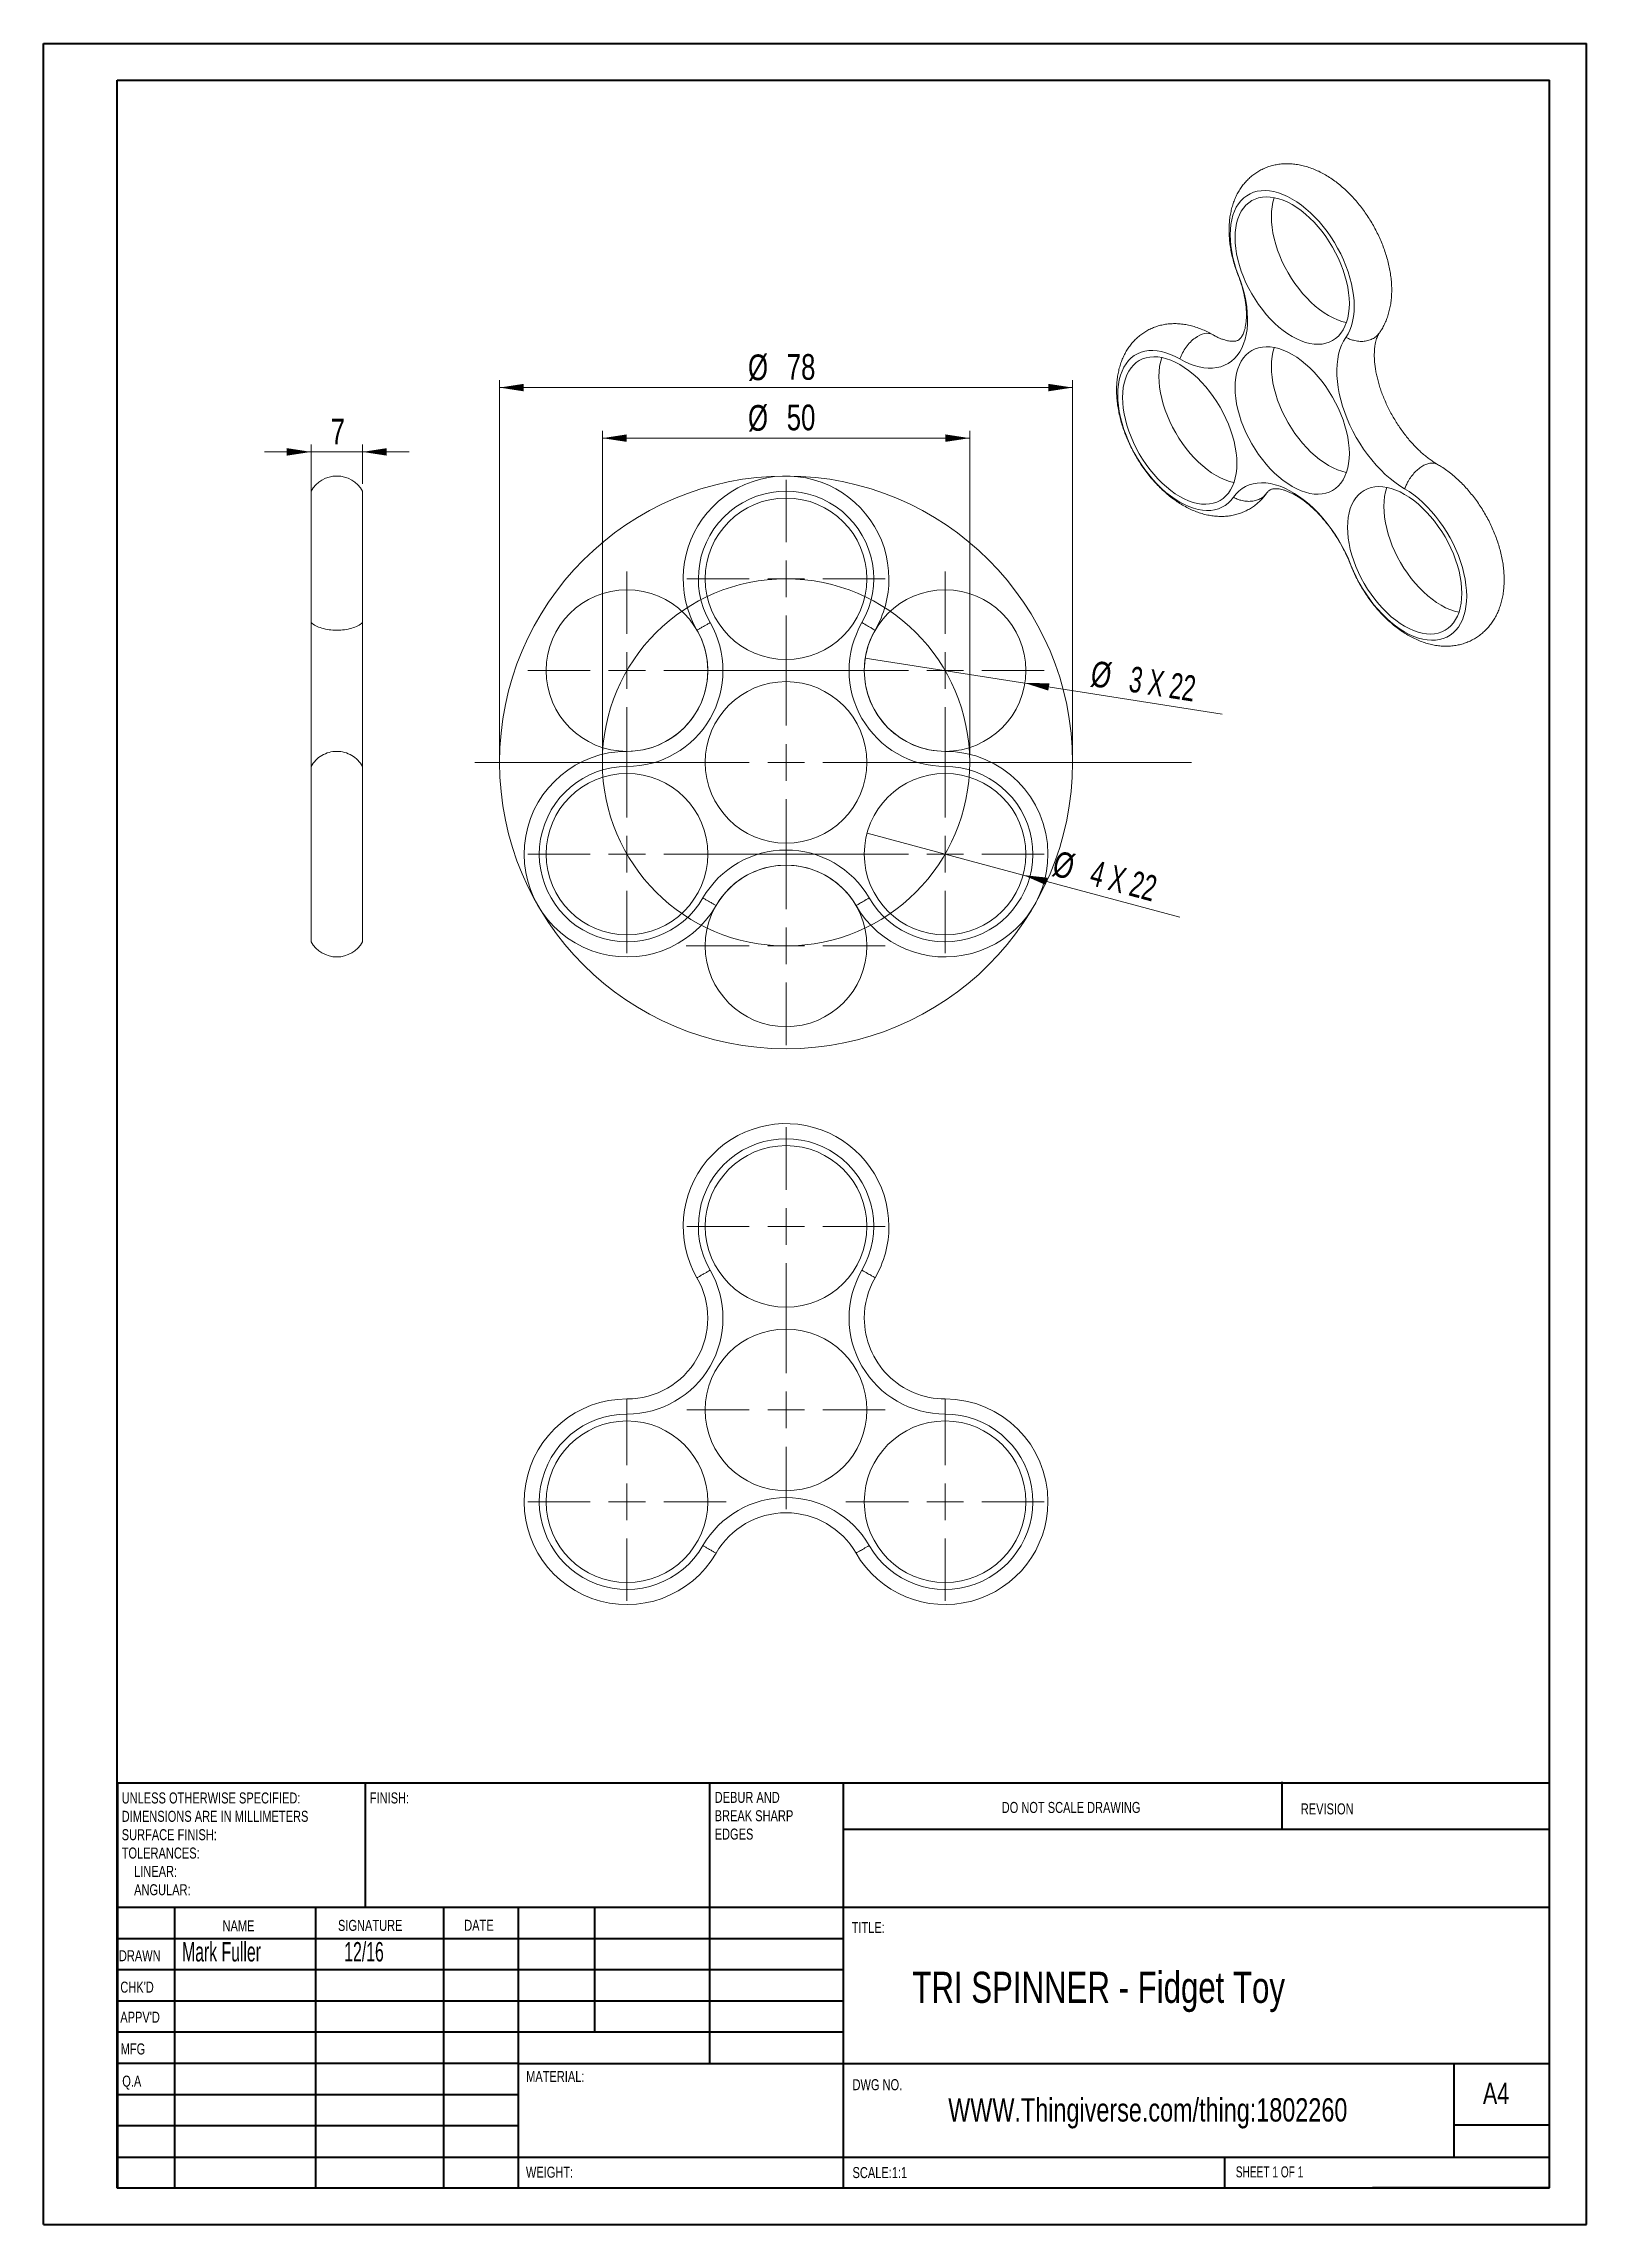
# Model space of a CAD drawing. Header units: millimetres. Extents: x 0 to 210, y 0 to 297.
import ezdxf

# ---------------------------------------------------------------- set-up
doc = ezdxf.new("R2010")
doc.units = ezdxf.units.MM
doc.header["$PDSIZE"] = -1
doc.styles.add('SLDTEXTSTYLE0', font='TXT', dxfattribs={"width": 0.75})
doc.styles.add('SLDTEXTSTYLE1', font='TXT', dxfattribs={"width": 0.6875})
doc.styles.add('SLDTEXTSTYLE2', font='TXT', dxfattribs={"width": 0.607143})
doc.styles.add('SLDTEXTSTYLE3', font='TXT', dxfattribs={"width": 0.666667})
doc.dimstyles.new('SLDDIMSTYLE0', dxfattribs={"dimtxt": 3.5, "dimasz": 3.302, "dimexe": 0, "dimexo": 0.0625, "dimgap": 0.875, "dimtad": 1, "dimrnd": 1e-09, "dimzin": 12, "dimdsep": 46, "dimtxsty": 'SLDTEXTSTYLE0', "dimsah": 1, "dimcen": 0.09, "dimadec": 0, "dimazin": 3, "dimtfac": 1, "dimtofl": 0, "dimtmove": 0, "dimatfit": 3, "dimfxl": 1, "dimfrac": 2, "dimtolj": 1, "dimtzin": 12, "dimarcsym": 0})
doc.dimstyles.new('SLDDIMSTYLE1', dxfattribs={"dimtxt": 3.5, "dimasz": 3.302, "dimexe": 0, "dimexo": 0.0625, "dimgap": 0.875, "dimtad": 1, "dimrnd": 1e-09, "dimzin": 12, "dimdsep": 46, "dimtxsty": 'SLDTEXTSTYLE0', "dimblk1": 'NONE', "dimsah": 1, "dimcen": 0, "dimadec": 0, "dimazin": 3, "dimtfac": 1, "dimtmove": 0, "dimatfit": 3, "dimldrblk": 'NONE', "dimfxl": 1, "dimfrac": 2, "dimtolj": 1, "dimtzin": 12, "dimarcsym": 0})
doc.dimstyles.new('SLDDIMSTYLE2', dxfattribs={"dimtxt": 3.5, "dimasz": 3.302, "dimexe": 0, "dimexo": 0.0625, "dimgap": 0.875, "dimtad": 1, "dimrnd": 1e-09, "dimzin": 12, "dimdsep": 46, "dimtxsty": 'SLDTEXTSTYLE0', "dimsah": 1, "dimcen": 0.09, "dimadec": 0, "dimazin": 3, "dimtfac": 1, "dimtmove": 0, "dimatfit": 0, "dimfxl": 1, "dimfrac": 2, "dimtolj": 1, "dimtzin": 12, "dimarcsym": 0})

# ---------------------------------------------------------------- blocks, each defined once
blk = doc.blocks.new('SW_NOTE_0')
at = {"color": 0, "linetype": 'Continuous', "lineweight": 0, "char_height": 1.5, "attachment_point": 1, "style": 'SLDTEXTSTYLE0'}
for s, insert in [('DEBUR AND', (0, 1.93)), ('BREAK SHARP', (0, -0.57)), ('EDGES', (0, -3.07))]:
    blk.add_mtext(s, dxfattribs=dict(at, insert=insert))
blk = doc.blocks.new('SW_NOTE_1')
at = {"color": 0, "linetype": 'Continuous', "lineweight": 0, "char_height": 1.5, "attachment_point": 1, "style": 'SLDTEXTSTYLE0'}
for s, insert in [('UNLESS OTHERWISE SPECIFIED:', (0, 1.93)), ('DIMENSIONS ARE IN MILLIMETERS', (0, -0.57)), ('TOLERANCES:', (0, -5.57)), ('SURFACE FINISH:', (0, -3.07)), ('LINEAR:', (1.69, -8.07)), ('ANGULAR:', (1.69, -10.57))]:
    blk.add_mtext(s, dxfattribs=dict(at, insert=insert))
blk = doc.blocks.new('_D')
at = {"color": 7, "linetype": 'Continuous', "lineweight": 0}
for p, q in [((76.14, 200.33), (76.14, 244.48)), ((126.14, 200.33), (126.14, 244.48)), ((76.14, 243.48), (126.14, 243.48))]:
    blk.add_line(p, q, dxfattribs=at)
for points in [[(76.14, 243.48), (79.44, 242.98), (79.44, 243.99)], [(126.14, 243.48), (122.83, 243.99), (122.83, 242.98)]]:
    blk.add_solid(points, dxfattribs=at)
at = {"color": 7, "linetype": 'Continuous', "lineweight": 0, "char_height": 3.5, "attachment_point": 1, "style": 'SLDTEXTSTYLE0'}
for s, insert in [('%%c', (95.96, 247.99)), ('50', (101.23, 248.05))]:
    blk.add_mtext(s, dxfattribs=dict(at, insert=insert))
blk = doc.blocks.new('_D_1')
at = {"color": 7, "linetype": 'Continuous', "lineweight": 0}
for p, q in [((62.14, 200.33), (62.14, 251.37)), ((62.14, 250.37), (140.14, 250.37)), ((140.14, 200.33), (140.14, 251.37))]:
    blk.add_line(p, q, dxfattribs=at)
for points in [[(62.14, 250.37), (65.44, 249.86), (65.44, 250.88)], [(140.14, 250.37), (136.83, 250.88), (136.83, 249.86)]]:
    blk.add_solid(points, dxfattribs=at)
at = {"color": 7, "linetype": 'Continuous', "lineweight": 0, "char_height": 3.5, "attachment_point": 1, "style": 'SLDTEXTSTYLE0'}
for s, insert in [('%%c', (95.96, 254.88)), ('78', (101.23, 254.93))]:
    blk.add_mtext(s, dxfattribs=dict(at, insert=insert))
blk = doc.blocks.new('_D_2')
at = {"color": 7, "linetype": 'Continuous', "lineweight": 0}
for q in [(111.92, 213.53), (160.52, 205.91)]:
    blk.add_line((133.65, 210.12), q, dxfattribs=at)
blk.add_solid([(133.65, 210.12), (136.84, 209.11), (137, 210.11)], dxfattribs=at)
at = {"color": 7, "linetype": 'Continuous', "lineweight": 0, "char_height": 3.5, "attachment_point": 1, "rotation": 351.0903}
for s, insert, style in [('%%c', (142.97, 213.22), 'SLDTEXTSTYLE0'), ('3 X 22', (148.2, 212.45), 'SLDTEXTSTYLE3')]:
    blk.add_mtext(s, dxfattribs=dict(at, insert=insert, style=style))
blk = doc.blocks.new('_NONE')
blk = doc.blocks.new('_D_3')
at = {"color": 7, "linetype": 'Continuous', "lineweight": 0}
for q in [(112.16, 189.67), (154.74, 178.26)]:
    blk.add_line((133.41, 183.98), q, dxfattribs=at)
blk.add_solid([(133.41, 183.98), (136.47, 182.64), (136.73, 183.62)], dxfattribs=at)
at = {"color": 7, "linetype": 'Continuous', "lineweight": 0, "char_height": 3.5, "attachment_point": 1, "rotation": 345}
for s, insert, style in [('%%c', (138.07, 187.38), 'SLDTEXTSTYLE0'), ('4 X 22', (143.18, 186.07), 'SLDTEXTSTYLE3')]:
    blk.add_mtext(s, dxfattribs=dict(at, insert=insert, style=style))
blk = doc.blocks.new('SW_CENTERMARKSYMBOL_0')
at = {"color": 0, "linetype": 'Continuous', "lineweight": 0}
for p, q in [((0, 5), (0, 13.5)), ((-5, 0), (-13.5, 0)), ((0, 0), (-2.5, 0)), ((0, 0), (0, 2.5)), ((0, 0), (0, -2.5)), ((0, 0), (2.5, 0)), ((5, 0), (13.5, 0)), ((0, -5), (0, -13.5))]:
    blk.add_line(p, q, dxfattribs=at)
blk = doc.blocks.new('SW_CENTERMARKSYMBOL_1')
at = {"color": 0, "linetype": 'Continuous', "lineweight": 0}
for p, q in [((0, 5), (0, 13.5)), ((-5, 0), (-13.5, 0)), ((0, 0), (-2.5, 0)), ((0, 0), (0, 2.5)), ((0, 0), (0, -2.5)), ((0, 0), (2.5, 0)), ((5, 0), (21.74, 0)), ((0, -5), (0, -13.5))]:
    blk.add_line(p, q, dxfattribs=at)
blk = doc.blocks.new('SW_CENTERMARKSYMBOL_2')
at = {"color": 0, "linetype": 'Continuous', "lineweight": 0}
for p, q in [((0, 5), (0, 13.5)), ((-5, 0), (-42.38, 0)), ((0, 0), (-2.5, 0)), ((0, 0), (0, 2.5)), ((0, 0), (0, -2.5)), ((0, 0), (2.5, 0)), ((5, 0), (55.19, 0)), ((0, -5), (0, -13.5))]:
    blk.add_line(p, q, dxfattribs=at)
blk = doc.blocks.new('SW_CENTERMARKSYMBOL_3')
at = {"color": 0, "linetype": 'Continuous', "lineweight": 0}
for p, q in [((0, 5), (0, 13.5)), ((-5, 0), (-13.5, 0)), ((0, 0), (-2.5, 0)), ((0, 0), (0, 2.5)), ((0, 0), (0, -2.5)), ((0, 0), (2.5, 0)), ((5, 0), (21.63, 0)), ((0, -5), (0, -13.5))]:
    blk.add_line(p, q, dxfattribs=at)
blk = doc.blocks.new('SW_CENTERMARKSYMBOL_4')
at = {"color": 0, "linetype": 'Continuous', "lineweight": 0}
for p, q in [((0, 5), (0, 13.5)), ((-5, 0), (-21.67, 0)), ((0, 0), (-2.5, 0)), ((0, 0), (0, 2.5)), ((0, 0), (0, -2.5)), ((0, 0), (2.5, 0)), ((5, 0), (13.5, 0)), ((0, -5), (0, -13.5))]:
    blk.add_line(p, q, dxfattribs=at)
blk = doc.blocks.new('SW_CENTERMARKSYMBOL_5')
at = {"color": 0, "linetype": 'Continuous', "lineweight": 0}
for p, q in [((0, 5), (0, 13.5)), ((-5, 0), (-13.61, 0)), ((0, 0), (-2.5, 0)), ((0, 0), (0, 2.5)), ((0, 0), (0, -2.5)), ((0, 0), (2.5, 0)), ((5, 0), (13.5, 0)), ((0, -5), (0, -13.5))]:
    blk.add_line(p, q, dxfattribs=at)
blk = doc.blocks.new('SW_CENTERMARKSYMBOL_6')
at = {"color": 0, "linetype": 'Continuous', "lineweight": 0}
for p, q in [((0, 5), (0, 13.5)), ((-5, 0), (-21.79, 0)), ((0, 0), (-2.5, 0)), ((0, 0), (0, 2.5)), ((0, 0), (0, -2.5)), ((0, 0), (2.5, 0)), ((5, 0), (13.5, 0)), ((0, -5), (0, -13.5))]:
    blk.add_line(p, q, dxfattribs=at)
blk = doc.blocks.new('_D_4')
at = {"color": 7, "linetype": 'Continuous', "lineweight": 0}
for p, q in [((36.49, 241.61), (30.14, 241.61)), ((36.49, 236.33), (36.49, 242.61)), ((43.49, 241.61), (36.49, 241.61)), ((43.49, 237.26), (43.49, 242.61)), ((43.49, 241.61), (49.84, 241.61))]:
    blk.add_line(p, q, dxfattribs=at)
for points in [[(36.49, 241.61), (33.18, 242.12), (33.18, 241.1)], [(43.49, 241.61), (46.79, 241.1), (46.79, 242.12)]]:
    blk.add_solid(points, dxfattribs=at)
at = {"color": 7, "linetype": 'Continuous', "lineweight": 0, "insert": (39.14, 246.12), "char_height": 3.5, "attachment_point": 1, "style": 'SLDTEXTSTYLE0'}
blk.add_mtext('7', dxfattribs=at)
blk = doc.blocks.new('SW_CENTERMARKSYMBOL_7')
at = {"color": 0, "linetype": 'Continuous', "lineweight": 0}
for p, q in [((0, 5), (0, 13.5)), ((-5, 0), (-13.5, 0)), ((0, 0), (-2.5, 0)), ((0, 0), (0, 2.5)), ((0, 0), (0, -2.5)), ((0, 0), (2.5, 0)), ((5, 0), (13.5, 0)), ((0, -5), (0, -13.5))]:
    blk.add_line(p, q, dxfattribs=at)
blk = doc.blocks.new('SW_CENTERMARKSYMBOL_8')
at = {"color": 0, "linetype": 'Continuous', "lineweight": 0}
for p, q in [((0, 5), (0, 13.5)), ((-5, 0), (-13.5, 0)), ((0, 0), (-2.5, 0)), ((0, 0), (0, 2.5)), ((0, 0), (0, -2.5)), ((0, 0), (2.5, 0)), ((5, 0), (13.5, 0)), ((0, -5), (0, -13.5))]:
    blk.add_line(p, q, dxfattribs=at)
blk = doc.blocks.new('SW_CENTERMARKSYMBOL_9')
at = {"color": 0, "linetype": 'Continuous', "lineweight": 0}
for p, q in [((0, 5), (0, 13.5)), ((-5, 0), (-13.5, 0)), ((0, 0), (-2.5, 0)), ((0, 0), (0, 2.5)), ((0, 0), (0, -2.5)), ((0, 0), (2.5, 0)), ((5, 0), (13.5, 0)), ((0, -5), (0, -13.5))]:
    blk.add_line(p, q, dxfattribs=at)
blk = doc.blocks.new('SW_CENTERMARKSYMBOL_10')
at = {"color": 0, "linetype": 'Continuous', "lineweight": 0}
for p, q in [((0, 5), (0, 13.5)), ((-5, 0), (-13.5, 0)), ((0, 0), (-2.5, 0)), ((0, 0), (0, 2.5)), ((0, 0), (0, -2.5)), ((0, 0), (2.5, 0)), ((5, 0), (13.5, 0)), ((0, -5), (0, -13.5))]:
    blk.add_line(p, q, dxfattribs=at)

msp = doc.modelspace()

# ---------------------------------------------------------------- linework, layer by layer
at = {"color": 7, "linetype": 'Continuous', "lineweight": 40}
for p, q in [((0.079, 0.215), (0.079, 297.215)), ((0.079, 297.215), (210.079, 297.215)), ((210.079, 0.215), (210.079, 297.215)), ((210.079, 292.215), (210.079, 297.215)), ((10.079, 292.215), (205.079, 292.215)), ((10.079, 5.215), (10.079, 292.215)), ((205.079, 5.215), (205.079, 292.215)), ((10.111, 60.371), (205.079, 60.371)), ((10.111, 60.371), (10.111, 5.121)), ((43.911, 43.371), (43.911, 60.371)), ((90.711, 60.371), (90.711, 22.121)), ((108.911, 60.371), (108.911, 5.121)), ((168.679, 54.09), (168.679, 60.465)), ((205.079, 53.996), (108.911, 53.996)), ((205.079, 43.371), (10.111, 43.371)), ((17.911, 43.371), (17.911, 5.121)), ((37.102, 43.371), (37.102, 5.121)), ((54.51, 43.371), (54.51, 5.121)), ((64.711, 5.121), (64.711, 43.371)), ((75.111, 26.371), (75.111, 43.371)), ((108.911, 39.121), (10.111, 39.121)), ((108.911, 34.871), (10.111, 34.871)), ((108.911, 30.621), (10.111, 30.621)), ((108.911, 26.371), (10.111, 26.371)), ((64.711, 22.121), (10.111, 22.121)), ((64.711, 22.121), (205.079, 22.121)), ((192.079, 9.465), (192.079, 22.215)), ((64.711, 17.871), (10.111, 17.871)), ((64.711, 13.621), (10.111, 13.621)), ((205.079, 13.715), (192.079, 13.715)), ((10.111, 9.371), (205.079, 9.371)), ((160.879, 5.215), (160.879, 9.465)), ((10.079, 5.215), (205.079, 5.215)), ((205.079, 5.215), (180.988, 5.215)), ((0.079, 0.215), (210.079, 0.215))]:
    msp.add_line(p, q, dxfattribs=at)
at = {"color": 8, "linetype": 'Continuous', "lineweight": 15}
for p, q in [((162.661, 265.739), (162.726, 265.65)), ((177.97, 226.281), (178.036, 226.192))]:
    msp.add_line(p, q, dxfattribs=at)
at = {"color": 7, "linetype": 'Continuous', "lineweight": 15}
for p, q in [((36.486, 218.359), (36.486, 236.264)), ((43.486, 218.359), (43.486, 236.264)), ((36.486, 198.764), (36.486, 218.359)), ((43.486, 198.764), (43.486, 218.359)), ((36.486, 174.891), (36.486, 198.764)), ((43.486, 174.891), (43.486, 198.764))]:
    msp.add_line(p, q, dxfattribs=at)
at = {"color": 7, "linetype": 'Continuous', "lineweight": 15, "flags": 128}
for points in [[(162.726, 265.65), (162.431, 266.465), (162.179, 267.279), (161.97, 268.087), (161.807, 268.885), (161.69, 269.669), (161.619, 270.434), (161.595, 271.176), (161.619, 271.891), (161.69, 272.575), (161.807, 273.223), (161.97, 273.833), (162.179, 274.4), (162.431, 274.923), (162.726, 275.397), (163.062, 275.82), (163.437, 276.19), (163.849, 276.505), (164.295, 276.763), (164.773, 276.962), (165.281, 277.102), (165.816, 277.181), (166.374, 277.199), (166.952, 277.157), (167.548, 277.054), (168.158, 276.89), (168.778, 276.668), (169.405, 276.387), (170.036, 276.05), (170.667, 275.659), (171.294, 275.215), (171.914, 274.722), (172.524, 274.181), (173.119, 273.597), (173.698, 272.971), (174.256, 272.308), (174.79, 271.612), (175.298, 270.886), (175.777, 270.134), (176.223, 269.361), (176.635, 268.571), (177.01, 267.768), (177.345, 266.957), (177.64, 266.143), (177.893, 265.329), (178.101, 264.521), (178.265, 263.722), (178.382, 262.938), (178.453, 262.173), (178.476, 261.431), (178.453, 260.716), (178.382, 260.033), (178.265, 259.385), (178.101, 258.775), (177.893, 258.207), (177.64, 257.685), (177.345, 257.211)], [(177.814, 261.814), (177.79, 262.532), (177.718, 263.274), (177.599, 264.034), (177.433, 264.809), (177.222, 265.593), (176.966, 266.381), (176.668, 267.168), (176.329, 267.951), (175.95, 268.723), (175.536, 269.48), (175.087, 270.217), (174.608, 270.931), (174.1, 271.616), (173.567, 272.268), (173.012, 272.884), (172.439, 273.459), (171.852, 273.989), (171.253, 274.473), (170.646, 274.906), (170.036, 275.286), (169.426, 275.61), (168.819, 275.878), (168.22, 276.086), (167.632, 276.234), (167.059, 276.32), (166.505, 276.345), (165.972, 276.308), (165.464, 276.21), (164.984, 276.05), (164.536, 275.83), (164.121, 275.551), (163.743, 275.216), (163.404, 274.825), (163.105, 274.382), (162.85, 273.889), (162.638, 273.35), (162.473, 272.767), (162.353, 272.144), (162.282, 271.485), (162.258, 270.794), (162.282, 270.075), (162.353, 269.334), (162.473, 268.573), (162.638, 267.799), (162.85, 267.015), (163.105, 266.227), (163.404, 265.439), (163.743, 264.657), (164.121, 263.885), (164.536, 263.128), (164.984, 262.39), (165.464, 261.676), (165.972, 260.992), (166.505, 260.339), (167.059, 259.724), (167.632, 259.149), (168.22, 258.618), (168.819, 258.135), (169.426, 257.702), (170.036, 257.322), (170.646, 256.997), (171.253, 256.73), (171.852, 256.522), (172.439, 256.374), (173.012, 256.287), (173.567, 256.262), (174.1, 256.299), (174.608, 256.398), (175.087, 256.558), (175.536, 256.777), (175.95, 257.056), (176.329, 257.392), (176.668, 257.782), (176.966, 258.225), (177.222, 258.718), (177.433, 259.258), (177.599, 259.841), (177.718, 260.464), (177.79, 261.123), (177.814, 261.814)], [(167.599, 276.24), (167.588, 276.207), (167.422, 275.624), (167.303, 275.001), (167.231, 274.342), (167.207, 273.651), (167.231, 272.933), (167.303, 272.191), (167.422, 271.431), (167.588, 270.656), (167.8, 269.872), (168.055, 269.084), (168.354, 268.297), (168.693, 267.514), (169.071, 266.742), (169.486, 265.985), (169.934, 265.247), (170.414, 264.534), (170.922, 263.849), (171.454, 263.197), (172.009, 262.581), (172.582, 262.006), (173.17, 261.476), (173.769, 260.992), (174.375, 260.559), (174.986, 260.179), (175.596, 259.855), (176.202, 259.587), (176.801, 259.379), (177.389, 259.231), (177.422, 259.225)], [(154.727, 254.268), (155.393, 253.911), (156.056, 253.611), (156.712, 253.371), (157.358, 253.191), (157.99, 253.072), (158.605, 253.015), (159.2, 253.02), (159.772, 253.087), (160.317, 253.216), (160.833, 253.406), (161.317, 253.656), (161.767, 253.965), (162.18, 254.331), (162.554, 254.753), (162.888, 255.227), (163.179, 255.752), (163.426, 256.325), (163.627, 256.943), (163.782, 257.603), (163.89, 258.3), (163.95, 259.033), (163.962, 259.796), (163.926, 260.586), (163.842, 261.398), (163.711, 262.229), (163.532, 263.074), (163.308, 263.929), (163.039, 264.789), (162.726, 265.65)], [(177.814, 241.4), (177.79, 242.119), (177.718, 242.86), (177.599, 243.621), (177.433, 244.395), (177.222, 245.179), (176.966, 245.967), (176.668, 246.755), (176.329, 247.537), (175.95, 248.309), (175.536, 249.066), (175.087, 249.804), (174.608, 250.517), (174.1, 251.202), (173.567, 251.855), (173.012, 252.47), (172.439, 253.045), (171.852, 253.576), (171.253, 254.059), (170.646, 254.492), (170.036, 254.872), (169.426, 255.197), (168.819, 255.464), (168.22, 255.672), (167.632, 255.82), (167.059, 255.907), (166.505, 255.932), (165.972, 255.895), (165.464, 255.796), (164.984, 255.636), (164.536, 255.417), (164.121, 255.138), (163.743, 254.802), (163.404, 254.412), (163.105, 253.969), (162.85, 253.476), (162.638, 252.936), (162.473, 252.353), (162.353, 251.73), (162.282, 251.071), (162.258, 250.38), (162.282, 249.662), (162.353, 248.92), (162.473, 248.16), (162.638, 247.385), (162.85, 246.601), (163.105, 245.813), (163.404, 245.026), (163.743, 244.243), (164.121, 243.471), (164.536, 242.714), (164.984, 241.976), (165.464, 241.263), (165.972, 240.578), (166.505, 239.926), (167.059, 239.31), (167.632, 238.735), (168.22, 238.205), (168.819, 237.721), (169.426, 237.288), (170.036, 236.908), (170.646, 236.584), (171.253, 236.316), (171.852, 236.108), (172.439, 235.96), (173.012, 235.874), (173.567, 235.849), (174.1, 235.886), (174.608, 235.984), (175.087, 236.144), (175.536, 236.364), (175.95, 236.643), (176.329, 236.978), (176.668, 237.369), (176.966, 237.812), (177.222, 238.305), (177.433, 238.844), (177.599, 239.427), (177.718, 240.05), (177.79, 240.709), (177.814, 241.4)], [(167.599, 255.827), (167.588, 255.794), (167.422, 255.211), (167.303, 254.588), (167.231, 253.929), (167.207, 253.238), (167.231, 252.519), (167.303, 251.778), (167.422, 251.017), (167.588, 250.243), (167.8, 249.459), (168.055, 248.671), (168.354, 247.883), (168.693, 247.101), (169.071, 246.329), (169.486, 245.572), (169.934, 244.834), (170.414, 244.12), (170.922, 243.435), (171.454, 242.783), (172.009, 242.168), (172.582, 241.593), (173.17, 241.062), (173.769, 240.579), (174.375, 240.146), (174.986, 239.766), (175.596, 239.441), (176.202, 239.174), (176.801, 238.966), (177.389, 238.818), (177.422, 238.811)], [(177.345, 257.211), (177.033, 256.711), (176.764, 256.161), (176.54, 255.565), (176.361, 254.926), (176.23, 254.247), (176.145, 253.532), (176.109, 252.783), (176.121, 252.006), (176.182, 251.205), (176.289, 250.382), (176.445, 249.544), (176.646, 248.693), (176.893, 247.835), (177.184, 246.974), (177.517, 246.115), (177.892, 245.261), (178.305, 244.418), (178.755, 243.589), (179.239, 242.78), (179.755, 241.994), (180.3, 241.236), (180.872, 240.509), (181.467, 239.817), (182.082, 239.164), (182.714, 238.553), (183.359, 237.988), (184.016, 237.471), (184.679, 237.005), (185.345, 236.592)], [(162.036, 235.428), (161.7, 235.005), (161.325, 234.635), (160.914, 234.32), (160.467, 234.062), (159.989, 233.863), (159.481, 233.724), (158.947, 233.644), (158.389, 233.626), (157.81, 233.668), (157.214, 233.772), (156.605, 233.935), (155.985, 234.157), (155.357, 234.438), (154.727, 234.775), (154.096, 235.166), (153.469, 235.61), (152.848, 236.103), (152.239, 236.644), (151.643, 237.229), (151.064, 237.854), (150.506, 238.517), (149.972, 239.213), (149.464, 239.939), (148.986, 240.691), (148.539, 241.464), (148.128, 242.254), (147.753, 243.057), (147.417, 243.868), (147.122, 244.682), (146.87, 245.496), (146.661, 246.305), (146.498, 247.103), (146.38, 247.887), (146.31, 248.652), (146.286, 249.394), (146.31, 250.109), (146.38, 250.792), (146.498, 251.441), (146.661, 252.05), (146.87, 252.618), (147.122, 253.14), (147.417, 253.614), (147.753, 254.038), (148.128, 254.408), (148.539, 254.723), (148.986, 254.98), (149.464, 255.18), (149.972, 255.319), (150.506, 255.398), (151.064, 255.417), (151.643, 255.374), (152.239, 255.271), (152.848, 255.108), (153.469, 254.885), (154.096, 254.605), (154.727, 254.268)], [(162.505, 240.031), (162.481, 240.75), (162.409, 241.491), (162.29, 242.252), (162.124, 243.026), (161.913, 243.81), (161.657, 244.598), (161.359, 245.386), (161.019, 246.168), (160.641, 246.94), (160.227, 247.697), (159.778, 248.435), (159.298, 249.149), (158.791, 249.834), (158.258, 250.486), (157.703, 251.101), (157.13, 251.676), (156.542, 252.207), (155.943, 252.69), (155.337, 253.123), (154.727, 253.503), (154.116, 253.828), (153.51, 254.095), (152.911, 254.303), (152.323, 254.451), (151.75, 254.538), (151.195, 254.563), (150.662, 254.526), (150.155, 254.427), (149.675, 254.267), (149.227, 254.048), (148.812, 253.769), (148.434, 253.433), (148.095, 253.043), (147.796, 252.6), (147.54, 252.107), (147.329, 251.567), (147.163, 250.984), (147.044, 250.361), (146.972, 249.702), (146.948, 249.012), (146.972, 248.293), (147.044, 247.551), (147.163, 246.791), (147.329, 246.016), (147.54, 245.233), (147.796, 244.444), (148.095, 243.657), (148.434, 242.875), (148.812, 242.102), (149.227, 241.345), (149.675, 240.608), (150.155, 239.894), (150.662, 239.209), (151.195, 238.557), (151.75, 237.941), (152.323, 237.367), (152.911, 236.836), (153.51, 236.352), (154.116, 235.919), (154.727, 235.539), (155.337, 235.215), (155.943, 234.948), (156.542, 234.739), (157.13, 234.591), (157.703, 234.505), (158.258, 234.48), (158.791, 234.517), (159.298, 234.615), (159.778, 234.775), (160.227, 234.995), (160.641, 235.274), (161.019, 235.609), (161.359, 236), (161.657, 236.443), (161.913, 236.936), (162.124, 237.475), (162.29, 238.058), (162.409, 238.681), (162.481, 239.34), (162.505, 240.031)], [(152.29, 254.458), (152.279, 254.425), (152.113, 253.842), (151.994, 253.219), (151.922, 252.56), (151.898, 251.869), (151.922, 251.15), (151.994, 250.409), (152.113, 249.648), (152.279, 248.874), (152.49, 248.09), (152.746, 247.302), (153.044, 246.514), (153.384, 245.732), (153.762, 244.96), (154.176, 244.203), (154.625, 243.465), (155.104, 242.752), (155.612, 242.067), (156.145, 241.414), (156.7, 240.799), (157.273, 240.224), (157.861, 239.693), (158.46, 239.21), (159.066, 238.777), (159.676, 238.397), (160.287, 238.072), (160.893, 237.805), (161.492, 237.597), (162.08, 237.449), (162.113, 237.442)], [(178.036, 226.192), (177.681, 227.049), (177.287, 227.898), (176.856, 228.734), (176.388, 229.554), (175.888, 230.352), (175.357, 231.124), (174.798, 231.867), (174.215, 232.577), (173.609, 233.25), (172.985, 233.883), (172.346, 234.471), (171.695, 235.013), (171.035, 235.505), (170.369, 235.944), (169.702, 236.329), (169.037, 236.658), (168.377, 236.928), (167.726, 237.138), (167.086, 237.288), (166.462, 237.376), (165.857, 237.402), (165.274, 237.366), (164.715, 237.268), (164.184, 237.108), (163.683, 236.888), (163.216, 236.608), (162.784, 236.271), (162.39, 235.877), (162.036, 235.428)], [(193.123, 222.355), (193.099, 223.074), (193.028, 223.816), (192.908, 224.576), (192.743, 225.351), (192.531, 226.134), (192.276, 226.922), (191.977, 227.71), (191.638, 228.492), (191.26, 229.264), (190.845, 230.022), (190.397, 230.759), (189.917, 231.473), (189.409, 232.158), (188.876, 232.81), (188.322, 233.425), (187.749, 234), (187.161, 234.531), (186.562, 235.015), (185.955, 235.448), (185.345, 235.828), (184.735, 236.152), (184.128, 236.419), (183.529, 236.628), (182.942, 236.775), (182.369, 236.862), (181.814, 236.887), (181.281, 236.85), (180.773, 236.751), (180.294, 236.592), (179.845, 236.372), (179.431, 236.093), (179.052, 235.758), (178.713, 235.367), (178.415, 234.924), (178.159, 234.431), (177.948, 233.892), (177.782, 233.309), (177.663, 232.686), (177.591, 232.027), (177.567, 231.336), (177.591, 230.617), (177.663, 229.875), (177.782, 229.115), (177.948, 228.34), (178.159, 227.557), (178.415, 226.769), (178.713, 225.981), (179.052, 225.199), (179.431, 224.427), (179.845, 223.669), (180.294, 222.932), (180.773, 222.218), (181.281, 221.533), (181.814, 220.881), (182.369, 220.266), (182.942, 219.691), (183.529, 219.16), (184.128, 218.677), (184.735, 218.244), (185.345, 217.864), (185.955, 217.539), (186.562, 217.272), (187.161, 217.064), (187.749, 216.916), (188.322, 216.829), (188.876, 216.804), (189.409, 216.841), (189.917, 216.94), (190.397, 217.099), (190.845, 217.319), (191.26, 217.598), (191.638, 217.933), (191.977, 218.324), (192.276, 218.767), (192.531, 219.26), (192.743, 219.8), (192.908, 220.383), (193.028, 221.006), (193.099, 221.664), (193.123, 222.355)], [(185.345, 236.592), (185.976, 236.201), (186.603, 235.757), (187.223, 235.264), (187.833, 234.723), (188.429, 234.138), (189.007, 233.513), (189.565, 232.85), (190.1, 232.154), (190.608, 231.428), (191.086, 230.676), (191.532, 229.903), (191.944, 229.113), (192.319, 228.31), (192.655, 227.499), (192.95, 226.685), (193.202, 225.871), (193.411, 225.062), (193.574, 224.264), (193.691, 223.48), (193.762, 222.715), (193.786, 221.973), (193.762, 221.258), (193.691, 220.575), (193.574, 219.926), (193.411, 219.317), (193.202, 218.749), (192.95, 218.227), (192.655, 217.753), (192.319, 217.329), (191.944, 216.959), (191.532, 216.644), (191.086, 216.387), (190.608, 216.187), (190.1, 216.048), (189.565, 215.968), (189.007, 215.95), (188.429, 215.993), (187.833, 216.096), (187.223, 216.259), (186.603, 216.482), (185.976, 216.762), (185.345, 217.099), (184.714, 217.49), (184.087, 217.934), (183.467, 218.428), (182.857, 218.968), (182.262, 219.553), (181.683, 220.178), (181.125, 220.841), (180.591, 221.537), (180.083, 222.263), (179.604, 223.015), (179.158, 223.788), (178.746, 224.578), (178.371, 225.381), (178.036, 226.192)], [(182.909, 236.782), (182.897, 236.749), (182.732, 236.166), (182.612, 235.543), (182.541, 234.884), (182.517, 234.193), (182.541, 233.475), (182.612, 232.733), (182.732, 231.972), (182.897, 231.198), (183.109, 230.414), (183.365, 229.626), (183.663, 228.839), (184.002, 228.056), (184.38, 227.284), (184.795, 226.527), (185.243, 225.789), (185.723, 225.076), (186.231, 224.391), (186.764, 223.739), (187.318, 223.123), (187.891, 222.548), (188.479, 222.017), (189.078, 221.534), (189.685, 221.101), (190.295, 220.721), (190.905, 220.396), (191.512, 220.129), (192.111, 219.921), (192.699, 219.773), (192.731, 219.767)]]:
    msp.add_lwpolyline(points, dxfattribs=at)
at = {"color": 7, "linetype": 'Continuous', "lineweight": 0}
for centre, radius in [((101.137, 199.328), 39), ((79.486, 211.828), 11), ((101.137, 199.328), 25), ((122.787, 211.828), 11), ((101.137, 174.328), 11)]:
    msp.add_circle(centre, radius, dxfattribs=at)
at = {"color": 7, "linetype": 'Continuous', "lineweight": 15}
for centre in [(101.137, 224.328), (101.137, 199.328), (79.486, 186.828), (122.787, 186.828), (101.137, 136.131), (101.137, 111.131), (79.486, 98.631), (122.787, 98.631)]:
    msp.add_circle(centre, 11, dxfattribs=at)
for centre, radius, start, end in [((39.986, 234.328), 4, 28.95502, 151.04498), ((101.137, 224.328), 14, 0, 210.00075), ((101.137, 224.328), 11.936, 330, 210), ((101.137, 224.328), 14, 330.00107, 0), ((79.486, 211.828), 13.064, 270, 30), ((79.486, 211.828), 11, 270.00117, 29.99851), ((122.787, 211.828), 13.064, 150, 270), ((122.787, 211.828), 11, 150.00103, 180), ((122.787, 211.828), 11, 180, 270.00117), ((79.486, 186.828), 14, 89.9995, 330.00107), ((122.787, 186.828), 14, 0, 89.9995), ((79.486, 186.828), 11.936, 90, 330), ((122.787, 186.828), 11.936, 210, 90), ((101.137, 174.328), 13.064, 30, 150), ((101.137, 174.328), 11, 29.99851, 150.00103), ((122.787, 186.828), 14, 210.00075, 0), ((39.986, 176.828), 4, 208.95502, 331.04498), ((101.137, 136.131), 14, 0, 210.00075), ((101.137, 136.131), 11.936, 330, 210), ((101.137, 136.131), 14, 330.00107, 0), ((79.486, 123.631), 13.064, 270, 30), ((79.486, 123.631), 11, 270.00117, 29.99851), ((122.787, 123.631), 13.064, 150, 270), ((122.787, 123.631), 11, 150.00103, 180), ((122.787, 123.631), 11, 180, 270.00117), ((79.486, 98.631), 14, 89.9995, 330.00107), ((79.486, 98.631), 11.936, 90, 330), ((122.787, 98.631), 11.936, 210, 90), ((122.787, 98.631), 14, 0, 89.9995), ((101.137, 86.131), 13.064, 30, 150), ((122.787, 98.631), 14, 210.00075, 0), ((101.137, 86.131), 11, 29.99851, 150.00103)]:
    msp.add_arc(centre, radius, start, end, dxfattribs=at)
for points, knots in [([(181.907, 257.815), (182, 257.952), (182.221, 258.279), (182.525, 258.828), (182.818, 259.466), (183.066, 260.139), (183.267, 260.848), (183.421, 261.591), (183.526, 262.364), (183.581, 263.165), (183.586, 263.988), (183.54, 264.828), (183.444, 265.681), (183.3, 266.54), (183.11, 267.401), (182.874, 268.262), (182.596, 269.117), (182.277, 269.964), (181.919, 270.801), (181.522, 271.624), (181.09, 272.431), (180.624, 273.219), (180.124, 273.985), (179.593, 274.727), (179.033, 275.441), (178.444, 276.126), (177.828, 276.778), (177.186, 277.394), (176.519, 277.972), (175.83, 278.509), (175.119, 279), (174.389, 279.442), (173.643, 279.831), (172.885, 280.163), (172.12, 280.433), (171.355, 280.64), (170.594, 280.782), (169.843, 280.858), (169.108, 280.869), (168.391, 280.816), (167.698, 280.702), (167.03, 280.529), (166.39, 280.3), (165.781, 280.017), (165.205, 279.682), (164.665, 279.299), (164.162, 278.87), (163.697, 278.397), (163.272, 277.883), (162.888, 277.328), (162.546, 276.735), (162.247, 276.104), (161.993, 275.436), (161.784, 274.733), (161.622, 273.995), (161.509, 273.227), (161.445, 272.43), (161.433, 271.61), (161.471, 270.772), (161.559, 269.922), (161.695, 269.063), (161.878, 268.202), (162.107, 267.341), (162.365, 266.519), (162.565, 265.987), (162.658, 265.738)], [0, 0, 0, 0, 0.01060843, 0.02530902, 0.04020116, 0.0553923, 0.07090282, 0.08673351, 0.10286089, 0.11923852, 0.13580366, 0.15248808, 0.16922905, 0.18596411, 0.20266466, 0.2193159, 0.23591367, 0.2524613, 0.26896707, 0.28544239, 0.30190056, 0.31835605, 0.33482265, 0.35131202, 0.36783963, 0.38442063, 0.40106924, 0.41779774, 0.43461496, 0.45152392, 0.46851846, 0.48557911, 0.50265846, 0.51968624, 0.53658298, 0.5532642, 0.56965554, 0.58570621, 0.60139543, 0.61673068, 0.63174109, 0.64646974, 0.6609675, 0.67528903, 0.68949062, 0.70362873, 0.71774317, 0.73189226, 0.74613407, 0.76052564, 0.77512135, 0.7899702, 0.80511162, 0.82057025, 0.8363505, 0.85243287, 0.86877427, 0.88531392, 0.90198369, 0.91871933, 0.93545766, 0.95216507, 0.96882474, 0.98543103, 1, 1, 1, 1]), ([(162.658, 265.738), (162.706, 265.612), (162.847, 265.241), (163.056, 264.627), (163.272, 263.905), (163.45, 263.198), (163.593, 262.511), (163.699, 261.848), (163.77, 261.214), (163.806, 260.614), (163.811, 260.05), (163.786, 259.528), (163.735, 259.05), (163.66, 258.619), (163.566, 258.237), (163.458, 257.904), (163.339, 257.622), (163.216, 257.387), (163.091, 257.198), (162.968, 257.05), (162.845, 256.933), (162.711, 256.838), (162.567, 256.767), (162.387, 256.712), (162.194, 256.68), (161.97, 256.667), (161.705, 256.676), (161.395, 256.716), (161.041, 256.791), (160.654, 256.905), (160.238, 257.06), (159.795, 257.259), (159.444, 257.441), (159.243, 257.556), (159.201, 257.58)], [0, 0, 0, 0, 0.0162805, 0.0478429, 0.0792854, 0.1105761, 0.1416941, 0.1726214, 0.2033445, 0.2338568, 0.2641613, 0.2942747, 0.3242337, 0.3541018, 0.3839712, 0.4139501, 0.4442409, 0.4751448, 0.5071188, 0.5408906, 0.5777279, 0.6202014, 0.6746866, 0.7127336, 0.7469473, 0.7786335, 0.8087894, 0.8406645, 0.871531, 0.901852, 0.9319337, 0.9619656, 0.9920367, 1, 1, 1, 1]), ([(159.201, 257.58), (159.064, 257.657), (158.681, 257.873), (158.041, 258.183), (157.281, 258.492), (156.515, 258.738), (155.751, 258.92), (154.993, 259.036), (154.248, 259.087), (153.519, 259.073), (152.811, 258.997), (152.127, 258.86), (151.47, 258.665), (150.842, 258.415), (150.246, 258.111), (149.683, 257.758), (149.157, 257.356), (148.668, 256.91), (148.219, 256.421), (147.81, 255.891), (147.442, 255.321), (147.116, 254.713), (146.834, 254.068), (146.597, 253.386), (146.406, 252.67), (146.263, 251.92), (146.169, 251.14), (146.125, 250.334), (146.132, 249.506), (146.189, 248.663), (146.296, 247.808), (146.451, 246.948), (146.652, 246.087), (146.897, 245.228), (147.184, 244.374), (147.513, 243.529), (147.88, 242.695), (148.284, 241.875), (148.724, 241.072), (149.198, 240.289), (149.705, 239.528), (150.243, 238.792), (150.81, 238.084), (151.405, 237.407), (152.027, 236.763), (152.675, 236.155), (153.346, 235.586), (154.041, 235.059), (154.756, 234.579), (155.49, 234.148), (156.239, 233.772), (156.999, 233.454), (157.764, 233.197), (158.529, 233.005), (159.288, 232.878), (160.036, 232.817), (160.768, 232.82), (161.479, 232.887), (162.168, 233.014), (162.829, 233.2), (163.462, 233.442), (164.064, 233.737), (164.632, 234.082), (165.164, 234.476), (165.659, 234.915), (166.11, 235.394), (166.414, 235.774), (166.569, 235.991), (166.598, 236.032)], [0, 0, 0, 0, 0.009325, 0.0259773, 0.042604, 0.0590707, 0.0752965, 0.091216, 0.1067907, 0.1220114, 0.1368946, 0.1514748, 0.1657979, 0.1799153, 0.1938814, 0.2077516, 0.2215744, 0.235396, 0.2492736, 0.2632636, 0.2774212, 0.2917979, 0.3064387, 0.3213772, 0.3366304, 0.352194, 0.3680395, 0.3841171, 0.4003633, 0.4167116, 0.4330997, 0.4494744, 0.465811, 0.4820975, 0.498332, 0.5145188, 0.530667, 0.5467882, 0.5628957, 0.5790038, 0.5951252, 0.6112722, 0.62746, 0.6437034, 0.6600158, 0.6764087, 0.6928898, 0.7094602, 0.7261113, 0.7428207, 0.7595328, 0.7761779, 0.7926761, 0.8089455, 0.8249176, 0.840549, 0.8558261, 0.8707615, 0.8853876, 0.8997486, 0.9138954, 0.9278821, 0.9417639, 0.9555922, 0.9694102, 0.9832749, 0.9968591, 1, 1, 1, 1]), ([(189.82, 239.904), (189.735, 239.954), (189.489, 240.099), (189.069, 240.374), (188.56, 240.743), (188.043, 241.157), (187.522, 241.614), (187.001, 242.113), (186.485, 242.651), (185.976, 243.226), (185.48, 243.835), (184.998, 244.474), (184.535, 245.14), (184.093, 245.828), (183.676, 246.536), (183.286, 247.258), (182.925, 247.99), (182.596, 248.728), (182.299, 249.467), (182.038, 250.201), (181.812, 250.927), (181.622, 251.639), (181.468, 252.333), (181.351, 253.004), (181.27, 253.647), (181.223, 254.258), (181.208, 254.833), (181.224, 255.368), (181.268, 255.86), (181.336, 256.306), (181.425, 256.703), (181.529, 257.051), (181.645, 257.349), (181.767, 257.597), (181.855, 257.74), (181.901, 257.806), (181.907, 257.815)], [0, 0, 0, 0, 0.0156927, 0.0456379, 0.075746, 0.1060516, 0.1365531, 0.1672409, 0.1980994, 0.2291092, 0.2602489, 0.2914952, 0.3228244, 0.3542121, 0.3856337, 0.4170648, 0.4484745, 0.4798361, 0.5111254, 0.5423181, 0.5733904, 0.6043196, 0.6350844, 0.6656661, 0.6960497, 0.7262265, 0.7561959, 0.7859701, 0.8155783, 0.8450742, 0.8745452, 0.9040811, 0.9338553, 0.9641306, 0.9950809, 1, 1, 1, 1]), ([(177.967, 226.28), (178.028, 226.126), (178.2, 225.692), (178.515, 224.985), (178.92, 224.166), (179.362, 223.364), (179.837, 222.582), (180.345, 221.822), (180.884, 221.087), (181.452, 220.38), (182.049, 219.704), (182.672, 219.061), (183.32, 218.455), (183.993, 217.887), (184.689, 217.363), (185.405, 216.884), (186.14, 216.456), (186.889, 216.082), (187.649, 215.766), (188.415, 215.512), (189.179, 215.322), (189.938, 215.198), (190.685, 215.14), (191.416, 215.146), (192.127, 215.215), (192.814, 215.345), (193.475, 215.533), (194.106, 215.777), (194.706, 216.074), (195.273, 216.422), (195.804, 216.818), (196.297, 217.259), (196.751, 217.743), (197.165, 218.268), (197.538, 218.833), (197.868, 219.436), (198.156, 220.077), (198.398, 220.755), (198.595, 221.467), (198.744, 222.213), (198.844, 222.99), (198.894, 223.793), (198.893, 224.618), (198.841, 225.46), (198.741, 226.313), (198.592, 227.173), (198.396, 228.035), (198.156, 228.894), (197.874, 229.749), (197.55, 230.595), (197.188, 231.431), (196.788, 232.252), (196.352, 233.057), (195.881, 233.843), (195.379, 234.607), (194.845, 235.346), (194.281, 236.057), (193.689, 236.738), (193.07, 237.387), (192.426, 237.999), (191.757, 238.573), (191.065, 239.104), (190.418, 239.548), (189.997, 239.798), (189.82, 239.904)], [0, 0, 0, 0, 0.0091614, 0.0258757, 0.0425609, 0.0592326, 0.0759056, 0.0925926, 0.1093069, 0.1260641, 0.1428793, 0.1597666, 0.1767376, 0.1938, 0.2109548, 0.2281925, 0.2454891, 0.2627855, 0.2800093, 0.2970775, 0.3139057, 0.3304236, 0.3465878, 0.3623853, 0.3778302, 0.3929565, 0.4078106, 0.4224452, 0.4369164, 0.4512815, 0.4655927, 0.4798957, 0.4942496, 0.5087129, 0.523343, 0.5381938, 0.5533129, 0.5687367, 0.5844853, 0.6005569, 0.6169251, 0.6335408, 0.6503391, 0.6672511, 0.6842127, 0.7011645, 0.7180791, 0.7349429, 0.7517525, 0.7685121, 0.7852303, 0.801919, 0.8185919, 0.8352637, 0.8519478, 0.8686566, 0.8854059, 0.9022108, 0.9190856, 0.9360426, 0.95309, 0.9702303, 0.9874559, 1, 1, 1, 1]), ([(166.598, 236.032), (166.617, 236.059), (166.681, 236.147), (166.785, 236.262), (166.911, 236.371), (167.04, 236.453), (167.188, 236.517), (167.364, 236.565), (167.563, 236.594), (167.802, 236.603), (168.086, 236.586), (168.417, 236.535), (168.782, 236.448), (169.177, 236.322), (169.602, 236.155), (170.052, 235.944), (170.523, 235.688), (171.013, 235.387), (171.516, 235.04), (172.03, 234.648), (172.549, 234.212), (173.071, 233.733), (173.59, 233.214), (174.103, 232.657), (174.606, 232.065), (175.095, 231.441), (175.568, 230.788), (176.021, 230.11), (176.451, 229.411), (176.855, 228.696), (177.23, 227.968), (177.575, 227.232), (177.815, 226.668), (177.939, 226.351), (177.967, 226.28)], [0, 0, 0, 0, 0.0156225, 0.0508404, 0.0887993, 0.1339637, 0.1794806, 0.2163228, 0.2495775, 0.2805806, 0.3133931, 0.3446468, 0.3750277, 0.4049732, 0.4347464, 0.4645049, 0.4943251, 0.5242796, 0.5544094, 0.5847337, 0.6152566, 0.6459723, 0.6768676, 0.707925, 0.7391236, 0.770441, 0.8018536, 0.8333371, 0.864867, 0.8964185, 0.927965, 0.9594756, 0.9909256, 1, 1, 1, 1]), ([(36.486, 218.359), (36.83, 218.049), (37.343, 217.785), (38.566, 217.424), (39.276, 217.328), (40.696, 217.328), (41.406, 217.424), (42.629, 217.785), (43.142, 218.049), (43.486, 218.359)], [0, 0, 0, 0, 0.25, 0.25, 0.5, 0.5, 0.75, 0.75, 1, 1, 1, 1]), ([(36.486, 198.764), (36.83, 199.386), (37.343, 199.913), (38.566, 200.634), (39.276, 200.828), (40.696, 200.828), (41.406, 200.634), (42.629, 199.913), (43.142, 199.386), (43.486, 198.764)], [0, 0, 0, 0, 0.25, 0.25, 0.5, 0.5, 0.75, 0.75, 1, 1, 1, 1])]:
    msp.add_open_spline(points, degree=3, knots=knots, dxfattribs=at)
at = {"color": 8, "linetype": 'Continuous', "lineweight": 15}
for points, knots in [([(159.201, 257.58), (158.893, 257.758), (158.512, 257.81), (157.685, 257.652), (157.239, 257.441), (156.375, 256.802), (155.957, 256.374), (155.239, 255.387), (154.938, 254.831), (154.727, 254.268)], [0, 0, 0, 0, 0.25, 0.25, 0.5, 0.5, 0.75, 0.75, 1, 1, 1, 1]), ([(181.897, 257.823), (181.8, 257.692), (181.58, 257.395), (181.097, 257.05), (180.498, 256.786), (179.823, 256.653), (179.103, 256.651), (178.435, 256.772), (177.845, 256.965), (177.512, 257.129), (177.345, 257.211)], [0, 0, 0, 0, 0.10920641, 0.2478007, 0.38639499, 0.52498927, 0.66358356, 0.80217785, 0.90108893, 1, 1, 1, 1]), ([(189.82, 239.904), (189.682, 239.967), (189.405, 240.092), (188.908, 240.104), (188.376, 239.985), (187.82, 239.727), (187.265, 239.343), (186.731, 238.848), (186.238, 238.26), (185.849, 237.665), (185.551, 237.102), (185.414, 236.762), (185.345, 236.592)], [0, 0, 0, 0, 0.1060353, 0.2121143, 0.3181933, 0.4242723, 0.5303514, 0.6364304, 0.7425094, 0.8485884, 0.9242942, 1, 1, 1, 1]), ([(166.58, 236.031), (166.486, 235.904), (166.268, 235.61), (165.788, 235.267), (165.188, 235.003), (164.513, 234.87), (163.793, 234.869), (163.126, 234.99), (162.535, 235.182), (162.203, 235.346), (162.036, 235.428)], [0, 0, 0, 0, 0.1069156, 0.2458663, 0.384817, 0.5237677, 0.6627184, 0.8016691, 0.9008346, 1, 1, 1, 1]), ([(89.013, 217.328), (89.012, 217.328), (88.99, 217.315), (89.067, 217.359), (89.253, 217.466), (89.578, 217.654), (89.97, 217.881), (90.384, 218.12), (90.661, 218.28), (90.799, 218.359)], [0, 0, 0, 0, 0.0007071, 0.1848289, 0.3689507, 0.5530727, 0.7371943, 0.8685973, 1, 1, 1, 1]), ([(113.261, 217.328), (113.261, 217.328), (113.093, 217.424), (112.469, 217.785), (112.012, 218.049), (111.474, 218.359)], [0, 0, 0, 0, 0.5, 0.5, 1, 1, 1, 1]), ([(79.486, 200.827), (79.486, 200.827), (79.486, 200.853), (79.486, 200.764), (79.486, 200.55), (79.486, 200.174), (79.486, 199.721), (79.486, 199.243), (79.486, 198.924), (79.486, 198.764)], [0, 0, 0, 0, 0.0007402, 0.1848559, 0.3689716, 0.5530873, 0.737203, 0.8686015, 1, 1, 1, 1]), ([(122.787, 200.828), (122.787, 200.828), (122.787, 200.634), (122.787, 199.913), (122.787, 199.386), (122.787, 198.764)], [0, 0, 0, 0, 0.5, 0.5, 1, 1, 1, 1]), ([(91.61, 179.828), (91.61, 179.828), (91.632, 179.815), (91.555, 179.859), (91.37, 179.966), (91.045, 180.154), (90.652, 180.381), (90.238, 180.62), (89.962, 180.78), (89.823, 180.859)], [0, 0, 0, 0, 0.0003793, 0.1845615, 0.3687437, 0.5529258, 0.7371081, 0.868554, 1, 1, 1, 1]), ([(110.663, 179.828), (110.663, 179.828), (110.831, 179.924), (111.455, 180.285), (111.912, 180.549), (112.45, 180.859)], [0, 0, 0, 0, 0.5, 0.5, 1, 1, 1, 1]), ([(89.013, 129.132), (89.012, 129.132), (88.99, 129.119), (89.067, 129.163), (89.253, 129.27), (89.578, 129.458), (89.97, 129.685), (90.384, 129.924), (90.661, 130.083), (90.799, 130.163)], [0, 0, 0, 0, 0.0007071, 0.1848289, 0.3689507, 0.5530725, 0.7371943, 0.8685971, 1, 1, 1, 1]), ([(113.261, 129.131), (113.261, 129.131), (113.093, 129.228), (112.469, 129.589), (112.012, 129.852), (111.474, 130.163)], [0, 0, 0, 0, 0.5, 0.5, 1, 1, 1, 1]), ([(79.486, 112.631), (79.486, 112.631), (79.486, 112.657), (79.486, 112.568), (79.486, 112.354), (79.486, 111.978), (79.486, 111.525), (79.486, 111.047), (79.486, 110.728), (79.486, 110.568)], [0, 0, 0, 0, 0.0007402, 0.1848559, 0.3689716, 0.5530873, 0.737203, 0.8686015, 1, 1, 1, 1]), ([(122.787, 112.631), (122.787, 112.631), (122.787, 112.438), (122.787, 111.716), (122.787, 111.189), (122.787, 110.568)], [0, 0, 0, 0, 0.5, 0.5, 1, 1, 1, 1]), ([(91.61, 91.632), (91.61, 91.631), (91.633, 91.619), (91.555, 91.663), (91.37, 91.77), (91.045, 91.958), (90.652, 92.185), (90.238, 92.424), (89.962, 92.583), (89.823, 92.663)], [0, 0, 0, 0, 0.0003793, 0.18456149, 0.36874369, 0.55292589, 0.73710809, 0.86855404, 1, 1, 1, 1]), ([(110.663, 91.631), (110.663, 91.631), (110.831, 91.728), (111.455, 92.089), (111.912, 92.352), (112.45, 92.663)], [0, 0, 0, 0, 0.5, 0.5, 1, 1, 1, 1])]:
    msp.add_open_spline(points, degree=3, knots=knots, dxfattribs=at)
at = {"color": 7, "linetype": 'Continuous', "lineweight": 0}
for p in [(79.486, 211.828), (122.787, 211.828), (101.137, 174.328)]:
    msp.add_point(p, dxfattribs=at)

# ---------------------------------------------------------------- block references
for name, p in [('SW_CENTERMARKSYMBOL_0', (101.137, 224.328)), ('SW_CENTERMARKSYMBOL_1', (79.486, 211.828)), ('SW_CENTERMARKSYMBOL_6', (122.787, 211.828)), ('SW_CENTERMARKSYMBOL_2', (101.137, 199.328)), ('SW_CENTERMARKSYMBOL_3', (79.486, 186.828)), ('SW_CENTERMARKSYMBOL_4', (122.787, 186.828)), ('SW_CENTERMARKSYMBOL_5', (101.137, 174.328)), ('SW_CENTERMARKSYMBOL_9', (101.137, 136.131)), ('SW_CENTERMARKSYMBOL_8', (101.137, 111.131)), ('SW_CENTERMARKSYMBOL_7', (79.486, 98.631)), ('SW_CENTERMARKSYMBOL_10', (122.787, 98.631)), ('SW_NOTE_1', (10.704, 57.108)), ('SW_NOTE_0', (91.42, 57.19))]:
    msp.add_blockref(name, p, dxfattribs=at)

# ---------------------------------------------------------------- texts
for s, insert, char_height, attachment_point, style in [('FINISH:', (44.482, 59.04), 1.5, 1, 'SLDTEXTSTYLE0'), ('DO NOT SCALE DRAWING', (130.493, 57.748), 1.5, 1, 'SLDTEXTSTYLE0'), ('REVISION', (171.206, 57.55), 1.5, 1, 'SLDTEXTSTYLE0'), ('NAME', (24.433, 41.622), 1.5, 1, 'SLDTEXTSTYLE0'), ('SIGNATURE', (40.144, 41.683), 1.5, 1, 'SLDTEXTSTYLE0'), ('DATE', (57.326, 41.697), 1.5, 1, 'SLDTEXTSTYLE0'), ('Mark Fuller                   12/16', (18.921, 38.665), 2.64583, 1, 'SLDTEXTSTYLE2'), ('TITLE:', (110.067, 41.399), 1.5, 1, 'SLDTEXTSTYLE0'), ('DRAWN', (10.323, 37.551), 1.5, 1, 'SLDTEXTSTYLE0'), ("CHK'D", (10.521, 33.275), 1.5, 1, 'SLDTEXTSTYLE0'), ('TRI SPINNER - Fidget Toy', (143.694, 34.617), 4.23333, 2, 'SLDTEXTSTYLE0'), ("APPV'D", (10.513, 29.185), 1.5, 1, 'SLDTEXTSTYLE0'), ('MFG', (10.566, 24.855), 1.5, 1, 'SLDTEXTSTYLE0'), ('MATERIAL:', (65.757, 21.107), 1.5, 1, 'SLDTEXTSTYLE0'), ('Q.A', (10.78, 20.471), 1.5, 1, 'SLDTEXTSTYLE0'), ('DWG NO.', (110.185, 19.99), 1.5, 1, 'SLDTEXTSTYLE0'), ('A4', (196, 19.515), 2.9104, 1, 'SLDTEXTSTYLE0'), ('WWW.Thingiverse.com/thing:1802260', (150.378, 17.396), 3.175, 2, 'SLDTEXTSTYLE0'), ('WEIGHT:', (65.729, 8.07), 1.4986, 1, 'SLDTEXTSTYLE0'), ('SCALE:1:1', (110.185, 8.021), 1.5, 1, 'SLDTEXTSTYLE0'), ('SHEET 1 OF 1', (162.357, 8.115), 1.5, 1, 'SLDTEXTSTYLE1')]:
    msp.add_mtext(s, dxfattribs=dict(at, insert=insert, char_height=char_height, attachment_point=attachment_point, style=style))

# ---------------------------------------------------------------- dimensions: what is measured, and where the dimension line sits
for base, p1, p2, picture, middle in [((140.137, 250.368), (62.137, 199.328), (140.137, 199.328), '_D_1', (101.181, 250.368)), ((126.137, 243.483), (76.137, 199.328), (126.137, 199.328), '_D', (101.181, 243.483))]:
    dim = msp.add_linear_dim(base=base, p1=p1, p2=p2, text='%%c<>', dimstyle='SLDDIMSTYLE0', dxfattribs=at)
    dim.commit()
    dim.dimension.update_dxf_attribs({"geometry": picture, "text_midpoint": middle, "dimtype": 160})
dim = msp.add_linear_dim(base=(36.486, 241.608), p1=(43.486, 236.264), p2=(36.486, 235.328), dimstyle='SLDDIMSTYLE2', dxfattribs=at)
dim.commit()
dim.dimension.update_dxf_attribs({"geometry": '_D_4', "text_midpoint": (40.431, 241.608), "dimtype": 160})
for p1, p2, picture, middle in [((111.92, 213.531), (133.655, 210.124), '_D_2', (151.53, 207.322)), ((112.162, 189.675), (133.412, 183.981), '_D_3', (145.982, 180.613))]:
    dim = msp.add_diameter_dim_2p(p1=p1, p2=p2, dimstyle='SLDDIMSTYLE1', dxfattribs=at)
    dim.commit()
    dim.dimension.update_dxf_attribs({"geometry": picture, "text_midpoint": middle, "dimtype": 163})

doc.saveas('drawing.dxf')
